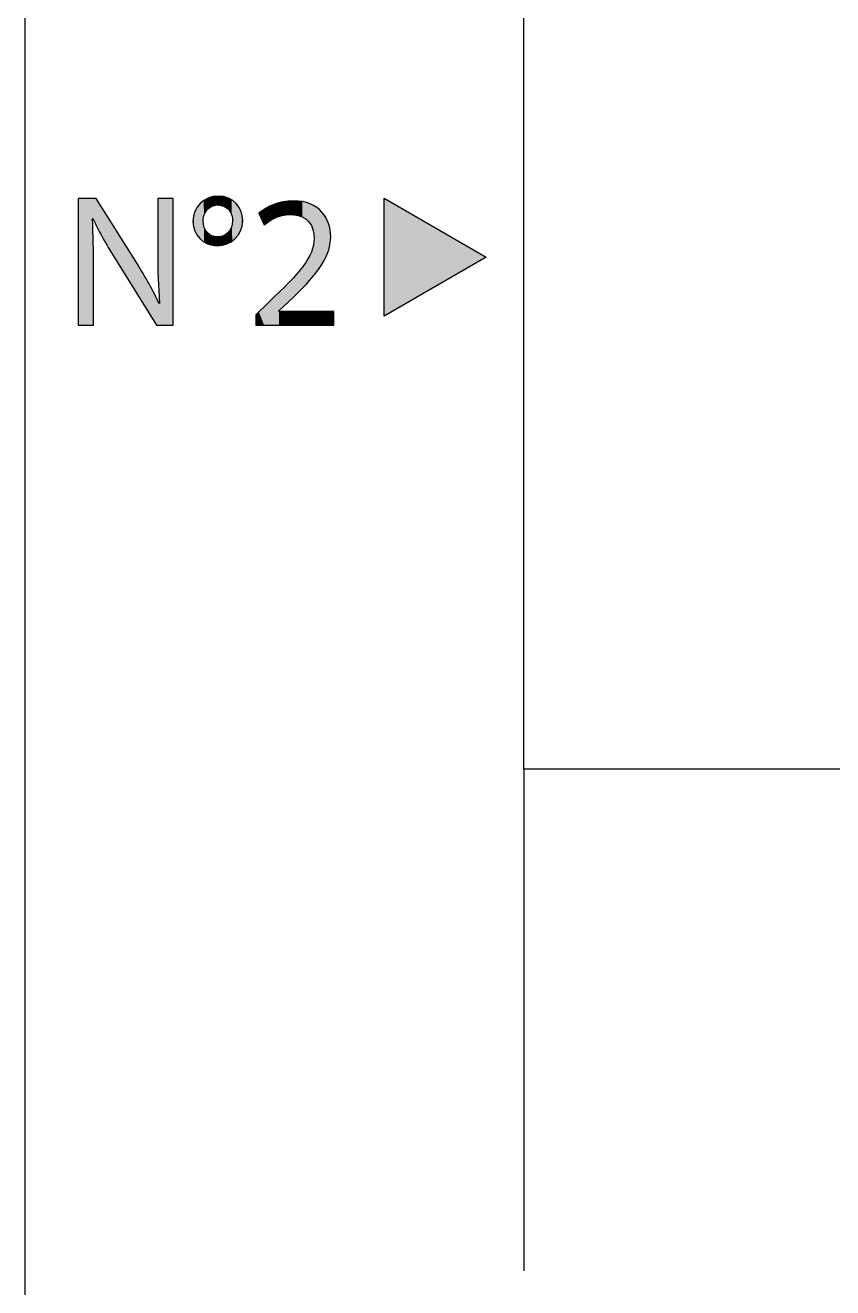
# Model space of a CAD drawing. Extents: x 0 to 360, y -268 to 0.
# Drawn here: x 163.05 to 175.93, y -180.27 to -160.13 of the extents above; entities that cross this region are included whole.
import ezdxf

# ---------------------------------------------------------------- set-up
doc = ezdxf.new("R2010")
doc.units = 0
doc.layers.add('LAYER_1', color=7, linetype='CONTINUOUS')

# ---------------------------------------------------------------- blocks, each defined once
blk = doc.blocks.new('*U320')
at = {"layer": 'LAYER_1', "color": 250, "extrusion": (0, 0, -1)}
for points in [[(-163.891, -164.917), (-163.891, -162.896), (-164.119, -164.917)], [(-164.119, -164.917), (-163.891, -162.896), (-164.119, -162.896)], [(-164.119, -163.22), (-164.119, -162.896), (-164.128, -163.217)], [(-164.128, -163.217), (-164.119, -162.896), (-164.128, -162.896)], [(-164.133, -163.229), (-164.128, -162.896), (-164.133, -162.896)], [(-164.137, -163.236), (-164.133, -162.896), (-164.137, -162.896)], [(-164.179, -163.323), (-164.137, -162.896), (-164.179, -162.896)], [(-164.208, -163.383), (-164.179, -162.896), (-164.208, -162.943)], [(-164.299, -163.552), (-164.208, -162.943), (-164.299, -163.087)], [(-164.503, -163.892), (-164.299, -163.087), (-164.503, -163.41)], [(-165.168, -164.174), (-165.162, -162.896), (-165.168, -162.896)], [(-165.183, -164.423), (-165.168, -162.896), (-165.183, -162.896)], [(-165.192, -164.572), (-165.183, -162.896), (-165.192, -162.896)], [(-165.192, -164.917), (-165.192, -162.896), (-165.408, -164.917)], [(-165.408, -164.917), (-165.192, -162.896), (-165.408, -162.896)], [(-164.119, -164.917), (-164.119, -163.22), (-164.128, -164.917)], [(-164.128, -164.917), (-164.119, -163.22), (-164.128, -163.459)], [(-164.128, -164.917), (-164.128, -163.459), (-164.133, -164.917)], [(-164.133, -164.917), (-164.128, -163.459), (-164.133, -163.607)], [(-164.823, -164.404), (-164.503, -163.41), (-164.823, -163.919)], [(-164.133, -164.917), (-164.133, -163.607), (-164.137, -164.917)], [(-164.137, -164.917), (-164.133, -163.607), (-164.137, -164.054)], [(-165.023, -164.724), (-164.823, -163.919), (-165.023, -164.258)], [(-165.144, -164.917), (-165.023, -164.258), (-165.144, -164.498)], [(-165.144, -164.917), (-165.144, -164.498), (-165.162, -164.917)], [(-165.162, -164.917), (-165.144, -164.498), (-165.162, -164.534)], [(-165.162, -164.917), (-165.162, -164.534), (-165.168, -164.917)], [(-165.168, -164.917), (-165.162, -164.534), (-165.168, -164.546)], [(-165.168, -164.917), (-165.168, -164.546), (-165.183, -164.917)], [(-165.183, -164.917), (-165.168, -164.546), (-165.183, -164.575)], [(-165.183, -164.917), (-165.183, -164.575), (-165.192, -164.917)]]:
    blk.add_solid(points, dxfattribs=at)
at = {"layer": 'LAYER_1', "color": 250}
for points in [[(164.128, -163.217), (164.128, -162.896), (164.133, -163.229)], [(164.133, -163.229), (164.133, -162.896), (164.137, -163.236)], [(164.137, -163.236), (164.137, -162.896), (164.179, -163.323)], [(164.179, -163.323), (164.179, -162.896), (164.208, -163.383)], [(164.208, -163.383), (164.208, -162.943), (164.299, -163.552)], [(164.299, -163.552), (164.299, -163.087), (164.503, -163.892)], [(165.162, -163.742), (165.162, -162.896), (165.168, -164.174)], [(165.168, -164.174), (165.168, -162.896), (165.183, -164.423)], [(165.183, -164.423), (165.183, -162.896), (165.192, -164.572)], [(164.503, -163.892), (164.503, -163.41), (164.823, -164.404)], [(164.823, -164.404), (164.823, -163.919), (165.023, -164.724)], [(165.023, -164.724), (165.023, -164.258), (165.144, -164.917)], [(165.192, -164.917), (165.183, -164.575), (165.192, -164.572)]]:
    blk.add_solid(points, dxfattribs=at)
blk = doc.blocks.new('*U321')
at = {"layer": 'LAYER_1', "color": 250}
for points in [[(165.967, -163.059), (165.958, -162.895), (165.967, -162.891)], [(165.975, -163.051), (165.967, -162.891), (165.975, -162.888)], [(165.967, -163.058), (165.967, -162.891), (165.967, -162.891)], [(165.985, -163.043), (165.975, -162.888), (165.985, -162.885)], [(165.993, -163.038), (165.985, -162.885), (165.993, -162.882)], [(165.994, -163.037), (165.993, -162.882), (165.994, -162.881)], [(166.004, -163.031), (165.994, -162.881), (166.004, -162.878)], [(166.005, -163.031), (166.004, -162.878), (166.005, -162.878)], [(166.015, -163.024), (166.005, -162.878), (166.015, -162.875)], [(166.025, -163.02), (166.015, -162.875), (166.025, -162.873)], [(166.032, -163.017), (166.025, -162.873), (166.032, -162.871)], [(166.038, -163.015), (166.032, -162.871), (166.038, -162.87)], [(166.043, -163.013), (166.038, -162.87), (166.043, -162.868)], [(166.047, -163.012), (166.043, -162.868), (166.047, -162.868)], [(166.062, -163.007), (166.047, -162.868), (166.062, -162.865)], [(166.07, -163.006), (166.062, -162.865), (166.07, -162.864)], [(166.073, -163.005), (166.07, -162.864), (166.073, -162.864)], [(166.083, -163.004), (166.073, -162.864), (166.083, -162.862)], [(166.088, -163.003), (166.083, -162.862), (166.088, -162.862)], [(166.094, -163.002), (166.088, -162.862), (166.094, -162.862)], [(166.116, -163.001), (166.094, -162.862), (166.116, -162.861)], [(166.116, -163.001), (166.116, -162.861), (166.118, -163.001)], [(166.118, -163.001), (166.116, -162.861), (166.118, -162.861)], [(166.125, -163.002), (166.118, -162.861), (166.125, -162.86)], [(166.118, -163.001), (166.118, -162.861), (166.125, -163.002)], [(166.125, -163.002), (166.125, -162.86), (166.144, -163.003)], [(166.144, -163.003), (166.144, -162.861), (166.147, -163.003)], [(166.147, -163.003), (166.147, -162.861), (166.154, -163.004)], [(166.154, -163.004), (166.154, -162.862), (166.168, -163.006)], [(166.168, -163.006), (166.168, -162.862), (166.17, -163.007)], [(166.17, -163.007), (166.17, -162.862), (166.176, -163.008)], [(166.176, -163.008), (166.176, -162.863), (166.192, -163.012)], [(166.192, -163.012), (166.192, -162.866), (166.192, -163.012)], [(166.192, -163.012), (166.192, -162.866), (166.202, -163.015)], [(166.202, -163.015), (166.202, -162.867), (166.212, -163.019)], [(166.212, -163.019), (166.212, -162.869), (166.214, -163.02)], [(166.214, -163.02), (166.214, -162.869), (166.226, -163.025)], [(166.226, -163.025), (166.226, -162.872), (166.229, -163.027)], [(166.229, -163.027), (166.229, -162.873), (166.235, -163.03)], [(166.235, -163.03), (166.235, -162.874), (166.248, -163.037)], [(166.248, -163.037), (166.248, -162.878), (166.252, -163.04)], [(166.252, -163.04), (166.252, -162.879), (166.254, -163.042)], [(166.254, -163.042), (166.254, -162.88), (166.266, -163.05)], [(166.266, -163.05), (166.266, -162.884), (166.268, -163.052)], [(166.268, -163.052), (166.268, -162.885), (166.272, -163.056)], [(166.272, -163.056), (166.272, -162.886), (166.285, -163.068)], [(166.285, -163.068), (166.285, -162.891), (166.289, -163.072)], [(166.289, -163.072), (166.289, -162.892), (166.29, -163.073)], [(165.767, -163.448), (165.754, -163.105), (165.767, -163.077)], [(165.771, -163.455), (165.767, -163.077), (165.771, -163.069)], [(165.767, -163.448), (165.767, -163.077), (165.771, -163.455)], [(165.785, -163.48), (165.771, -163.069), (165.785, -163.044)], [(165.771, -163.455), (165.771, -163.069), (165.785, -163.48)], [(165.791, -163.487), (165.785, -163.044), (165.791, -163.036)], [(165.785, -163.48), (165.785, -163.044), (165.791, -163.487)], [(165.807, -163.51), (165.791, -163.036), (165.807, -163.014)], [(165.791, -163.487), (165.791, -163.036), (165.807, -163.51)], [(165.814, -163.517), (165.807, -163.014), (165.814, -163.005)], [(165.807, -163.51), (165.807, -163.014), (165.814, -163.517)], [(165.832, -163.537), (165.814, -163.005), (165.832, -162.985)], [(165.814, -163.517), (165.814, -163.005), (165.832, -163.537)], [(165.839, -163.545), (165.832, -162.985), (165.839, -162.976)], [(165.832, -163.537), (165.832, -162.985), (165.839, -163.545)], [(165.859, -163.562), (165.839, -162.976), (165.859, -162.959)], [(165.839, -163.545), (165.839, -162.976), (165.859, -163.562)], [(165.868, -163.569), (165.859, -162.959), (165.868, -162.95)], [(165.859, -163.562), (165.859, -162.959), (165.868, -163.569)], [(165.885, -163.582), (165.868, -162.95), (165.885, -162.938)], [(165.868, -163.569), (165.868, -162.95), (165.885, -163.582)], [(165.886, -163.25), (165.885, -162.938), (165.886, -162.937)], [(165.888, -163.217), (165.886, -162.937), (165.888, -162.935)], [(165.889, -163.216), (165.888, -162.935), (165.889, -162.935)], [(165.895, -163.189), (165.889, -162.935), (165.895, -162.93)], [(165.889, -163.213), (165.889, -162.935), (165.889, -162.935)], [(165.899, -163.172), (165.895, -162.93), (165.899, -162.928)], [(165.902, -163.162), (165.899, -162.927), (165.902, -162.925)], [(165.899, -163.17), (165.899, -162.928), (165.899, -162.927)], [(165.912, -163.139), (165.902, -162.925), (165.912, -162.92)], [(165.917, -163.125), (165.912, -162.92), (165.917, -162.916)], [(165.921, -163.119), (165.917, -162.916), (165.921, -162.914)], [(165.923, -163.115), (165.921, -162.914), (165.923, -162.913)], [(165.929, -163.104), (165.923, -162.913), (165.929, -162.909)], [(165.932, -163.101), (165.929, -162.909), (165.932, -162.908)], [(165.936, -163.094), (165.932, -162.908), (165.936, -162.906)], [(165.943, -163.085), (165.936, -162.906), (165.943, -162.903)], [(165.951, -163.075), (165.943, -162.903), (165.951, -162.899)], [(165.956, -163.07), (165.951, -162.899), (165.956, -162.897)], [(165.958, -163.067), (165.956, -162.897), (165.958, -162.895)], [(166.29, -163.073), (166.29, -162.893), (166.3, -163.085)], [(166.3, -163.085), (166.3, -162.898), (166.301, -163.086)], [(166.301, -163.086), (166.301, -162.898), (166.304, -163.09)], [(166.304, -163.09), (166.304, -162.899), (166.314, -163.105)], [(166.314, -163.105), (166.314, -162.904), (166.317, -163.11)], [(166.317, -163.11), (166.317, -162.906), (166.325, -163.123)], [(166.325, -163.123), (166.325, -162.91), (166.325, -163.125)], [(166.325, -163.125), (166.325, -162.91), (166.328, -163.132)], [(166.328, -163.132), (166.328, -162.912), (166.334, -163.145)], [(166.334, -163.145), (166.334, -162.915), (166.338, -163.156)], [(166.338, -163.156), (166.338, -162.918), (166.342, -163.167)], [(166.342, -163.167), (166.342, -162.921), (166.345, -163.18)], [(166.345, -163.18), (166.345, -162.923), (166.351, -163.205)], [(166.351, -163.205), (166.351, -162.926), (166.352, -163.211)], [(166.352, -163.211), (166.352, -162.927), (166.354, -163.238)], [(166.354, -163.238), (166.354, -162.928), (166.355, -163.253)], [(165.725, -163.304), (165.723, -163.265), (165.725, -163.227)], [(165.73, -163.342), (165.725, -163.223), (165.73, -163.187)], [(165.725, -163.306), (165.725, -163.227), (165.725, -163.223)], [(165.725, -163.306), (165.725, -163.223), (165.73, -163.342)], [(165.725, -163.304), (165.725, -163.227), (165.725, -163.306)], [(165.731, -163.345), (165.73, -163.187), (165.731, -163.181)], [(165.73, -163.342), (165.73, -163.187), (165.731, -163.345)], [(165.739, -163.379), (165.731, -163.181), (165.739, -163.149)], [(165.731, -163.345), (165.731, -163.181), (165.739, -163.379)], [(165.741, -163.383), (165.739, -163.149), (165.741, -163.142)], [(165.739, -163.379), (165.739, -163.149), (165.741, -163.383)], [(165.751, -163.414), (165.741, -163.142), (165.751, -163.112)], [(165.741, -163.383), (165.741, -163.142), (165.751, -163.414)], [(165.754, -163.42), (165.751, -163.112), (165.754, -163.105)], [(165.751, -163.414), (165.751, -163.112), (165.754, -163.42)], [(165.754, -163.42), (165.754, -163.105), (165.767, -163.448)], [(165.885, -163.582), (165.885, -163.265), (165.886, -163.583)], [(165.886, -163.583), (165.886, -163.291), (165.888, -163.585)], [(166.354, -163.574), (166.352, -163.296), (166.354, -163.28)], [(166.355, -163.574), (166.354, -163.28), (166.355, -163.253)], [(165.888, -163.585), (165.888, -163.309), (165.889, -163.585)], [(165.889, -163.585), (165.889, -163.31), (165.889, -163.585)], [(165.889, -163.585), (165.889, -163.315), (165.895, -163.589)], [(165.895, -163.589), (165.895, -163.339), (165.899, -163.591)], [(165.899, -163.591), (165.899, -163.351), (165.899, -163.592)], [(165.899, -163.592), (165.899, -163.353), (165.902, -163.593)], [(165.902, -163.593), (165.902, -163.362), (165.912, -163.599)], [(165.912, -163.599), (165.912, -163.383), (165.917, -163.603)], [(165.917, -163.603), (165.917, -163.393), (165.921, -163.605)], [(165.921, -163.605), (165.921, -163.399), (165.923, -163.606)], [(165.923, -163.606), (165.923, -163.404), (165.929, -163.609)], [(165.929, -163.609), (165.929, -163.412), (165.932, -163.61)], [(165.932, -163.61), (165.932, -163.416), (165.936, -163.612)], [(165.936, -163.612), (165.936, -163.422), (165.943, -163.615)], [(165.943, -163.615), (165.943, -163.43), (165.951, -163.619)], [(165.951, -163.619), (165.951, -163.44), (165.956, -163.621)], [(165.956, -163.621), (165.956, -163.444), (165.958, -163.622)], [(165.958, -163.622), (165.958, -163.447), (165.967, -163.625)], [(165.967, -163.625), (165.967, -163.455), (165.967, -163.625)], [(165.967, -163.625), (165.967, -163.456), (165.975, -163.628)], [(165.975, -163.628), (165.975, -163.462), (165.985, -163.632)], [(165.985, -163.632), (165.985, -163.47), (165.993, -163.634)], [(165.993, -163.634), (165.993, -163.474), (165.994, -163.635)], [(165.994, -163.635), (165.994, -163.475), (166.004, -163.637)], [(166.004, -163.637), (166.004, -163.481), (166.005, -163.637)], [(166.005, -163.637), (166.005, -163.482), (166.015, -163.64)], [(166.015, -163.64), (166.015, -163.487), (166.025, -163.642)], [(166.025, -163.642), (166.025, -163.492), (166.032, -163.644)], [(166.032, -163.644), (166.032, -163.494), (166.038, -163.645)], [(166.202, -163.642), (166.192, -163.499), (166.202, -163.496)], [(166.212, -163.64), (166.202, -163.496), (166.212, -163.492)], [(166.214, -163.64), (166.212, -163.492), (166.214, -163.491)], [(166.226, -163.636), (166.214, -163.491), (166.226, -163.485)], [(166.229, -163.636), (166.226, -163.485), (166.229, -163.483)], [(166.235, -163.634), (166.229, -163.483), (166.235, -163.481)], [(166.248, -163.629), (166.235, -163.481), (166.248, -163.472)], [(166.252, -163.628), (166.248, -163.472), (166.252, -163.469)], [(166.254, -163.627), (166.252, -163.469), (166.254, -163.468)], [(166.266, -163.623), (166.254, -163.468), (166.266, -163.459)], [(166.268, -163.622), (166.266, -163.459), (166.268, -163.457)], [(166.272, -163.62), (166.268, -163.457), (166.272, -163.454)], [(166.285, -163.614), (166.272, -163.454), (166.285, -163.44)], [(166.289, -163.613), (166.285, -163.44), (166.289, -163.437)], [(166.29, -163.613), (166.289, -163.437), (166.29, -163.436)], [(166.3, -163.608), (166.29, -163.436), (166.3, -163.423)], [(166.301, -163.608), (166.3, -163.423), (166.301, -163.422)], [(166.304, -163.606), (166.301, -163.422), (166.304, -163.419)], [(166.314, -163.6), (166.304, -163.419), (166.314, -163.403)], [(166.317, -163.598), (166.314, -163.403), (166.317, -163.399)], [(166.325, -163.594), (166.317, -163.399), (166.325, -163.385)], [(166.328, -163.592), (166.325, -163.383), (166.328, -163.378)], [(166.325, -163.594), (166.325, -163.385), (166.325, -163.383)], [(166.334, -163.589), (166.328, -163.378), (166.334, -163.365)], [(166.338, -163.586), (166.334, -163.365), (166.338, -163.355)], [(166.342, -163.583), (166.338, -163.355), (166.342, -163.341)], [(166.345, -163.581), (166.342, -163.341), (166.345, -163.332)], [(166.351, -163.577), (166.345, -163.332), (166.351, -163.306)], [(166.352, -163.576), (166.351, -163.306), (166.352, -163.296)], [(166.038, -163.645), (166.038, -163.497), (166.043, -163.646)], [(166.043, -163.646), (166.043, -163.499), (166.047, -163.646)], [(166.047, -163.646), (166.047, -163.5), (166.062, -163.648)], [(166.062, -163.648), (166.062, -163.504), (166.07, -163.65)], [(166.07, -163.65), (166.07, -163.506), (166.073, -163.65)], [(166.073, -163.65), (166.073, -163.507), (166.083, -163.65)], [(166.083, -163.65), (166.083, -163.508), (166.088, -163.651)], [(166.088, -163.651), (166.088, -163.509), (166.094, -163.651)], [(166.094, -163.651), (166.094, -163.51), (166.116, -163.652)], [(166.125, -163.652), (166.118, -163.511), (166.125, -163.511)], [(166.144, -163.651), (166.125, -163.511), (166.144, -163.51)], [(166.147, -163.651), (166.144, -163.51), (166.147, -163.509)], [(166.154, -163.65), (166.147, -163.509), (166.154, -163.508)], [(166.168, -163.648), (166.154, -163.508), (166.168, -163.506)], [(166.17, -163.648), (166.168, -163.506), (166.17, -163.506)], [(166.176, -163.647), (166.17, -163.506), (166.176, -163.504)], [(166.192, -163.645), (166.176, -163.504), (166.192, -163.5)], [(166.192, -163.645), (166.192, -163.5), (166.192, -163.499)]]:
    blk.add_solid(points, dxfattribs=at)
at = {"layer": 'LAYER_1', "color": 250, "extrusion": (0, 0, -1)}
for points in [[(-165.967, -163.059), (-165.967, -162.891), (-165.967, -163.058)], [(-165.967, -163.058), (-165.967, -162.891), (-165.975, -163.051)], [(-165.975, -163.051), (-165.975, -162.888), (-165.985, -163.043)], [(-165.985, -163.043), (-165.985, -162.885), (-165.993, -163.038)], [(-165.993, -163.038), (-165.993, -162.882), (-165.994, -163.037)], [(-165.994, -163.037), (-165.994, -162.881), (-166.004, -163.031)], [(-166.004, -163.031), (-166.004, -162.878), (-166.005, -163.031)], [(-166.005, -163.031), (-166.005, -162.878), (-166.015, -163.024)], [(-166.015, -163.024), (-166.015, -162.875), (-166.025, -163.02)], [(-166.025, -163.02), (-166.025, -162.873), (-166.032, -163.017)], [(-166.032, -163.017), (-166.032, -162.871), (-166.038, -163.015)], [(-166.038, -163.015), (-166.038, -162.87), (-166.043, -163.013)], [(-166.043, -163.013), (-166.043, -162.868), (-166.047, -163.012)], [(-166.047, -163.012), (-166.047, -162.868), (-166.062, -163.007)], [(-166.062, -163.007), (-166.062, -162.865), (-166.07, -163.006)], [(-166.07, -163.006), (-166.07, -162.864), (-166.073, -163.005)], [(-166.073, -163.005), (-166.073, -162.864), (-166.083, -163.004)], [(-166.083, -163.004), (-166.083, -162.862), (-166.088, -163.003)], [(-166.088, -163.003), (-166.088, -162.862), (-166.094, -163.002)], [(-166.094, -163.002), (-166.094, -162.862), (-166.116, -163.001)], [(-166.144, -163.003), (-166.125, -162.86), (-166.144, -162.861)], [(-166.147, -163.003), (-166.144, -162.861), (-166.147, -162.861)], [(-166.154, -163.004), (-166.147, -162.861), (-166.154, -162.862)], [(-166.168, -163.006), (-166.154, -162.862), (-166.168, -162.862)], [(-166.17, -163.007), (-166.168, -162.862), (-166.17, -162.862)], [(-166.176, -163.008), (-166.17, -162.862), (-166.176, -162.863)], [(-166.192, -163.012), (-166.176, -162.863), (-166.192, -162.866)], [(-166.192, -163.012), (-166.192, -162.866), (-166.192, -162.866)], [(-166.202, -163.015), (-166.192, -162.866), (-166.202, -162.867)], [(-166.212, -163.019), (-166.202, -162.867), (-166.212, -162.869)], [(-166.214, -163.02), (-166.212, -162.869), (-166.214, -162.869)], [(-166.226, -163.025), (-166.214, -162.869), (-166.226, -162.872)], [(-166.229, -163.027), (-166.226, -162.872), (-166.229, -162.873)], [(-166.235, -163.03), (-166.229, -162.873), (-166.235, -162.874)], [(-166.248, -163.037), (-166.235, -162.874), (-166.248, -162.878)], [(-166.252, -163.04), (-166.248, -162.878), (-166.252, -162.879)], [(-166.254, -163.042), (-166.252, -162.879), (-166.254, -162.88)], [(-166.266, -163.05), (-166.254, -162.88), (-166.266, -162.884)], [(-166.268, -163.052), (-166.266, -162.884), (-166.268, -162.885)], [(-166.272, -163.056), (-166.268, -162.885), (-166.272, -162.886)], [(-166.285, -163.068), (-166.272, -162.886), (-166.285, -162.891)], [(-166.289, -163.072), (-166.285, -162.891), (-166.289, -162.892)], [(-166.29, -163.073), (-166.289, -162.892), (-166.29, -162.893)], [(-165.885, -163.265), (-165.885, -162.938), (-165.886, -163.25)], [(-165.886, -163.25), (-165.886, -162.937), (-165.888, -163.217)], [(-165.888, -163.217), (-165.888, -162.935), (-165.889, -163.216)], [(-165.889, -163.216), (-165.889, -162.935), (-165.889, -163.213)], [(-165.889, -163.213), (-165.889, -162.935), (-165.895, -163.189)], [(-165.895, -163.189), (-165.895, -162.93), (-165.899, -163.172)], [(-165.899, -163.17), (-165.899, -162.927), (-165.902, -163.162)], [(-165.899, -163.172), (-165.899, -162.928), (-165.899, -163.17)], [(-165.902, -163.162), (-165.902, -162.925), (-165.912, -163.139)], [(-165.912, -163.139), (-165.912, -162.92), (-165.917, -163.125)], [(-165.917, -163.125), (-165.917, -162.916), (-165.921, -163.119)], [(-165.921, -163.119), (-165.921, -162.914), (-165.923, -163.115)], [(-165.923, -163.115), (-165.923, -162.913), (-165.929, -163.104)], [(-165.929, -163.104), (-165.929, -162.909), (-165.932, -163.101)], [(-165.932, -163.101), (-165.932, -162.908), (-165.936, -163.094)], [(-165.936, -163.094), (-165.936, -162.906), (-165.943, -163.085)], [(-165.943, -163.085), (-165.943, -162.903), (-165.951, -163.075)], [(-165.951, -163.075), (-165.951, -162.899), (-165.956, -163.07)], [(-165.956, -163.07), (-165.956, -162.897), (-165.958, -163.067)], [(-165.958, -163.067), (-165.958, -162.895), (-165.967, -163.059)], [(-166.3, -163.085), (-166.29, -162.893), (-166.3, -162.898)], [(-166.301, -163.086), (-166.3, -162.898), (-166.301, -162.898)], [(-166.304, -163.09), (-166.301, -162.898), (-166.304, -162.899)], [(-166.314, -163.105), (-166.304, -162.899), (-166.314, -162.904)], [(-166.317, -163.11), (-166.314, -162.904), (-166.317, -162.906)], [(-166.325, -163.123), (-166.317, -162.906), (-166.325, -162.91)], [(-166.325, -163.125), (-166.325, -162.91), (-166.325, -162.91)], [(-166.328, -163.132), (-166.325, -162.91), (-166.328, -162.912)], [(-166.334, -163.145), (-166.328, -162.912), (-166.334, -162.915)], [(-166.338, -163.156), (-166.334, -162.915), (-166.338, -162.918)], [(-166.342, -163.167), (-166.338, -162.918), (-166.342, -162.921)], [(-166.345, -163.18), (-166.342, -162.921), (-166.345, -162.923)], [(-166.351, -163.205), (-166.345, -162.923), (-166.351, -162.926)], [(-166.352, -163.211), (-166.351, -162.926), (-166.352, -162.927)], [(-166.354, -163.238), (-166.352, -162.927), (-166.354, -162.928)], [(-166.355, -163.253), (-166.354, -162.928), (-166.355, -162.929)], [(-166.355, -163.574), (-166.355, -162.929), (-166.357, -163.573)], [(-166.357, -163.573), (-166.355, -162.929), (-166.357, -162.93)], [(-166.357, -163.573), (-166.357, -162.93), (-166.365, -163.567)], [(-166.365, -163.567), (-166.357, -162.93), (-166.365, -162.936)], [(-166.365, -163.567), (-166.365, -162.936), (-166.386, -163.549)], [(-166.386, -163.549), (-166.365, -162.936), (-166.386, -162.953)], [(-166.386, -163.549), (-166.386, -162.953), (-166.394, -163.542)], [(-166.394, -163.542), (-166.386, -162.953), (-166.394, -162.96)], [(-166.394, -163.542), (-166.394, -162.96), (-166.413, -163.522)], [(-166.413, -163.522), (-166.394, -162.96), (-166.413, -162.979)], [(-166.413, -163.522), (-166.413, -162.979), (-166.421, -163.514)], [(-166.421, -163.514), (-166.413, -162.979), (-166.421, -162.988)], [(-166.421, -163.514), (-166.421, -162.988), (-166.437, -163.494)], [(-166.437, -163.494), (-166.421, -162.988), (-166.437, -163.007)], [(-166.437, -163.494), (-166.437, -163.007), (-166.445, -163.484)], [(-166.445, -163.484), (-166.437, -163.007), (-166.445, -163.018)], [(-166.445, -163.484), (-166.445, -163.018), (-166.458, -163.463)], [(-166.458, -163.463), (-166.445, -163.018), (-166.458, -163.037)], [(-166.458, -163.463), (-166.458, -163.037), (-166.466, -163.451)], [(-166.466, -163.451), (-166.458, -163.037), (-166.466, -163.051)], [(-166.466, -163.451), (-166.466, -163.051), (-166.476, -163.431)], [(-166.476, -163.431), (-166.466, -163.051), (-166.476, -163.069)], [(-166.476, -163.431), (-166.476, -163.069), (-166.484, -163.415)], [(-166.484, -163.415), (-166.476, -163.069), (-166.484, -163.087)], [(-166.484, -163.415), (-166.484, -163.087), (-166.491, -163.397)], [(-166.491, -163.397), (-166.484, -163.087), (-166.491, -163.103)], [(-165.886, -163.583), (-165.885, -163.265), (-165.886, -163.291)], [(-165.888, -163.585), (-165.886, -163.291), (-165.888, -163.309)], [(-166.354, -163.574), (-166.354, -163.28), (-166.355, -163.574)], [(-166.491, -163.397), (-166.491, -163.103), (-166.498, -163.377)], [(-166.498, -163.377), (-166.491, -163.103), (-166.498, -163.126)], [(-166.498, -163.377), (-166.498, -163.126), (-166.502, -163.361)], [(-166.502, -163.361), (-166.498, -163.126), (-166.502, -163.138)], [(-166.502, -163.361), (-166.502, -163.138), (-166.509, -163.337)], [(-166.509, -163.337), (-166.502, -163.138), (-166.509, -163.166)], [(-166.509, -163.337), (-166.509, -163.166), (-166.511, -163.324)], [(-166.511, -163.324), (-166.509, -163.166), (-166.511, -163.175)], [(-166.511, -163.324), (-166.511, -163.175), (-166.515, -163.295)], [(-166.515, -163.295), (-166.511, -163.175), (-166.515, -163.208)], [(-166.515, -163.295), (-166.515, -163.208), (-166.516, -163.284)], [(-166.516, -163.284), (-166.515, -163.208), (-166.516, -163.212)], [(-166.516, -163.284), (-166.516, -163.212), (-166.517, -163.25)], [(-165.889, -163.585), (-165.888, -163.309), (-165.889, -163.31)], [(-165.889, -163.585), (-165.889, -163.31), (-165.889, -163.315)], [(-165.895, -163.589), (-165.889, -163.315), (-165.895, -163.339)], [(-165.899, -163.591), (-165.895, -163.339), (-165.899, -163.351)], [(-165.899, -163.592), (-165.899, -163.351), (-165.899, -163.353)], [(-165.902, -163.593), (-165.899, -163.353), (-165.902, -163.362)], [(-165.912, -163.599), (-165.902, -163.362), (-165.912, -163.383)], [(-165.917, -163.603), (-165.912, -163.383), (-165.917, -163.393)], [(-165.921, -163.605), (-165.917, -163.393), (-165.921, -163.399)], [(-165.923, -163.606), (-165.921, -163.399), (-165.923, -163.404)], [(-165.929, -163.609), (-165.923, -163.404), (-165.929, -163.412)], [(-165.932, -163.61), (-165.929, -163.412), (-165.932, -163.416)], [(-165.936, -163.612), (-165.932, -163.416), (-165.936, -163.422)], [(-165.943, -163.615), (-165.936, -163.422), (-165.943, -163.43)], [(-165.951, -163.619), (-165.943, -163.43), (-165.951, -163.44)], [(-165.956, -163.621), (-165.951, -163.44), (-165.956, -163.444)], [(-165.958, -163.622), (-165.956, -163.444), (-165.958, -163.447)], [(-165.967, -163.625), (-165.958, -163.447), (-165.967, -163.455)], [(-165.967, -163.625), (-165.967, -163.455), (-165.967, -163.456)], [(-165.975, -163.628), (-165.967, -163.456), (-165.975, -163.462)], [(-165.985, -163.632), (-165.975, -163.462), (-165.985, -163.47)], [(-165.993, -163.634), (-165.985, -163.47), (-165.993, -163.474)], [(-165.994, -163.635), (-165.993, -163.474), (-165.994, -163.475)], [(-166.004, -163.637), (-165.994, -163.475), (-166.004, -163.481)], [(-166.005, -163.637), (-166.004, -163.481), (-166.005, -163.482)], [(-166.015, -163.64), (-166.005, -163.482), (-166.015, -163.487)], [(-166.025, -163.642), (-166.015, -163.487), (-166.025, -163.492)], [(-166.032, -163.644), (-166.025, -163.492), (-166.032, -163.494)], [(-166.038, -163.645), (-166.032, -163.494), (-166.038, -163.497)], [(-166.202, -163.642), (-166.202, -163.496), (-166.212, -163.64)], [(-166.212, -163.64), (-166.212, -163.492), (-166.214, -163.64)], [(-166.214, -163.64), (-166.214, -163.491), (-166.226, -163.636)], [(-166.226, -163.636), (-166.226, -163.485), (-166.229, -163.636)], [(-166.229, -163.636), (-166.229, -163.483), (-166.235, -163.634)], [(-166.235, -163.634), (-166.235, -163.481), (-166.248, -163.629)], [(-166.248, -163.629), (-166.248, -163.472), (-166.252, -163.628)], [(-166.252, -163.628), (-166.252, -163.469), (-166.254, -163.627)], [(-166.254, -163.627), (-166.254, -163.468), (-166.266, -163.623)], [(-166.266, -163.623), (-166.266, -163.459), (-166.268, -163.622)], [(-166.268, -163.622), (-166.268, -163.457), (-166.272, -163.62)], [(-166.272, -163.62), (-166.272, -163.454), (-166.285, -163.614)], [(-166.285, -163.614), (-166.285, -163.44), (-166.289, -163.613)], [(-166.289, -163.613), (-166.289, -163.437), (-166.29, -163.613)], [(-166.29, -163.613), (-166.29, -163.436), (-166.3, -163.608)], [(-166.3, -163.608), (-166.3, -163.423), (-166.301, -163.608)], [(-166.301, -163.608), (-166.301, -163.422), (-166.304, -163.606)], [(-166.304, -163.606), (-166.304, -163.419), (-166.314, -163.6)], [(-166.314, -163.6), (-166.314, -163.403), (-166.317, -163.598)], [(-166.317, -163.598), (-166.317, -163.399), (-166.325, -163.594)], [(-166.325, -163.594), (-166.325, -163.383), (-166.328, -163.592)], [(-166.325, -163.594), (-166.325, -163.385), (-166.325, -163.594)], [(-166.328, -163.592), (-166.328, -163.378), (-166.334, -163.589)], [(-166.334, -163.589), (-166.334, -163.365), (-166.338, -163.586)], [(-166.338, -163.586), (-166.338, -163.355), (-166.342, -163.583)], [(-166.342, -163.583), (-166.342, -163.341), (-166.345, -163.581)], [(-166.345, -163.581), (-166.345, -163.332), (-166.351, -163.577)], [(-166.351, -163.577), (-166.351, -163.306), (-166.352, -163.576)], [(-166.352, -163.576), (-166.352, -163.296), (-166.354, -163.574)], [(-166.043, -163.646), (-166.038, -163.497), (-166.043, -163.499)], [(-166.047, -163.646), (-166.043, -163.499), (-166.047, -163.5)], [(-166.062, -163.648), (-166.047, -163.5), (-166.062, -163.504)], [(-166.07, -163.65), (-166.062, -163.504), (-166.07, -163.506)], [(-166.073, -163.65), (-166.07, -163.506), (-166.073, -163.507)], [(-166.083, -163.65), (-166.073, -163.507), (-166.083, -163.508)], [(-166.088, -163.651), (-166.083, -163.508), (-166.088, -163.509)], [(-166.094, -163.651), (-166.088, -163.509), (-166.094, -163.51)], [(-166.116, -163.652), (-166.094, -163.51), (-166.116, -163.511)], [(-166.116, -163.652), (-166.116, -163.511), (-166.118, -163.652)], [(-166.118, -163.652), (-166.116, -163.511), (-166.118, -163.511)], [(-166.118, -163.652), (-166.118, -163.511), (-166.125, -163.652)], [(-166.125, -163.652), (-166.125, -163.511), (-166.144, -163.651)], [(-166.144, -163.651), (-166.144, -163.51), (-166.147, -163.651)], [(-166.147, -163.651), (-166.147, -163.509), (-166.154, -163.65)], [(-166.154, -163.65), (-166.154, -163.508), (-166.168, -163.648)], [(-166.168, -163.648), (-166.168, -163.506), (-166.17, -163.648)], [(-166.17, -163.648), (-166.17, -163.506), (-166.176, -163.647)], [(-166.176, -163.647), (-166.176, -163.504), (-166.192, -163.645)], [(-166.192, -163.645), (-166.192, -163.499), (-166.202, -163.642)], [(-166.192, -163.645), (-166.192, -163.5), (-166.192, -163.645)]]:
    blk.add_solid(points, dxfattribs=at)
blk = doc.blocks.new('*U322')
at = {"layer": 'LAYER_1', "color": 250}
for points in [[(166.859, -163.319), (166.775, -163.133), (166.859, -163.074)], [(166.886, -163.3), (166.859, -163.074), (166.886, -163.055)], [(166.931, -163.266), (166.886, -163.055), (166.931, -163.033)], [(166.937, -163.262), (166.931, -163.033), (166.937, -163.031)], [(167.016, -163.218), (166.937, -163.031), (167.016, -162.993)], [(167.034, -163.209), (167.016, -162.993), (167.034, -162.988)], [(167.096, -163.187), (167.034, -162.988), (167.096, -162.97)], [(167.146, -163.169), (167.096, -162.97), (167.146, -162.955)], [(167.163, -163.167), (167.146, -162.955), (167.163, -162.951)], [(167.249, -163.157), (167.163, -162.951), (167.249, -162.942)], [(167.255, -163.156), (167.249, -162.942), (167.255, -162.942)], [(167.273, -163.154), (167.255, -162.942), (167.273, -162.94)], [(167.324, -163.158), (167.273, -162.94), (167.324, -162.935)], [(167.273, -163.154), (167.273, -162.94), (167.324, -163.158)], [(167.324, -163.158), (167.324, -162.935), (167.373, -163.162)], [(167.373, -163.162), (167.373, -162.94), (167.38, -163.164)], [(167.38, -163.164), (167.38, -162.94), (167.456, -163.186)], [(167.456, -163.186), (167.456, -162.947), (167.47, -163.194)], [(167.47, -163.194), (167.47, -162.948), (167.481, -163.2)], [(167.481, -163.2), (167.481, -162.951), (167.522, -163.223)], [(167.522, -163.223), (167.522, -162.963), (167.527, -163.227)], [(167.527, -163.227), (167.527, -162.965), (167.559, -163.256)], [(167.559, -163.256), (167.559, -162.974), (167.574, -163.27)], [(167.574, -163.27), (167.574, -162.979), (167.594, -163.301)], [(167.594, -163.301), (167.594, -162.985), (167.612, -163.328)], [(167.612, -163.328), (167.612, -162.994), (167.614, -163.331)], [(167.614, -163.331), (167.614, -162.995), (167.638, -163.392)], [(167.638, -163.392), (167.638, -163.008), (167.642, -163.412)], [(167.642, -163.412), (167.642, -163.011), (167.646, -163.432)], [(167.646, -163.432), (167.646, -163.013), (167.652, -163.462)], [(167.652, -163.462), (167.652, -163.016), (167.657, -163.535)], [(167.638, -164.143), (167.614, -163.752), (167.638, -163.671)], [(167.642, -164.138), (167.638, -163.671), (167.642, -163.657)], [(167.646, -164.133), (167.642, -163.657), (167.646, -163.644)], [(167.652, -164.125), (167.646, -163.644), (167.652, -163.581)], [(167.657, -164.119), (167.652, -163.581), (167.657, -163.535)], [(167.559, -164.233), (167.527, -163.908), (167.559, -163.862)], [(167.574, -164.215), (167.559, -163.862), (167.574, -163.831)], [(167.594, -164.192), (167.574, -163.831), (167.594, -163.79)], [(167.612, -164.172), (167.594, -163.79), (167.612, -163.754)], [(167.614, -164.171), (167.612, -163.754), (167.614, -163.752)], [(167.456, -164.34), (167.38, -164.101), (167.456, -164.008)], [(167.47, -164.326), (167.456, -164.008), (167.47, -163.99)], [(167.481, -164.315), (167.47, -163.99), (167.481, -163.977)], [(167.522, -164.273), (167.481, -163.977), (167.522, -163.916)], [(167.527, -164.269), (167.522, -163.916), (167.527, -163.908)], [(167.249, -164.548), (167.163, -164.326), (167.249, -164.242)], [(167.255, -164.543), (167.249, -164.242), (167.255, -164.237)], [(167.273, -164.524), (167.255, -164.237), (167.273, -164.217)], [(167.324, -164.473), (167.273, -164.217), (167.324, -164.161)], [(167.373, -164.424), (167.324, -164.161), (167.373, -164.108)], [(167.38, -164.417), (167.373, -164.108), (167.38, -164.101)], [(167.016, -164.917), (166.937, -164.549), (167.016, -164.471)], [(167.034, -164.917), (167.016, -164.471), (167.034, -164.454)], [(167.096, -164.917), (167.034, -164.454), (167.096, -164.393)], [(167.146, -164.645), (167.096, -164.393), (167.146, -164.343)], [(167.163, -164.629), (167.146, -164.343), (167.163, -164.326)], [(166.859, -164.917), (166.775, -164.706), (166.859, -164.624)], [(166.886, -164.917), (166.859, -164.624), (166.886, -164.599)], [(166.931, -164.917), (166.886, -164.599), (166.931, -164.554)], [(166.937, -164.917), (166.931, -164.554), (166.937, -164.549)], [(166.775, -164.917), (166.724, -164.755), (166.775, -164.706)]]:
    blk.add_solid(points, dxfattribs=at)
at = {"layer": 'LAYER_1', "color": 250, "extrusion": (0, 0, -1)}
for points in [[(-166.859, -163.319), (-166.859, -163.074), (-166.886, -163.3)], [(-166.886, -163.3), (-166.886, -163.055), (-166.931, -163.266)], [(-166.931, -163.266), (-166.931, -163.033), (-166.937, -163.262)], [(-166.937, -163.262), (-166.937, -163.031), (-167.016, -163.218)], [(-167.016, -163.218), (-167.016, -162.993), (-167.034, -163.209)], [(-167.034, -163.209), (-167.034, -162.988), (-167.096, -163.187)], [(-167.096, -163.187), (-167.096, -162.97), (-167.146, -163.169)], [(-167.146, -163.169), (-167.146, -162.955), (-167.163, -163.167)], [(-167.163, -163.167), (-167.163, -162.951), (-167.249, -163.157)], [(-167.249, -163.157), (-167.249, -162.942), (-167.255, -163.156)], [(-167.255, -163.156), (-167.255, -162.942), (-167.273, -163.154)], [(-167.373, -163.162), (-167.324, -162.935), (-167.373, -162.94)], [(-167.38, -163.164), (-167.373, -162.94), (-167.38, -162.94)], [(-167.456, -163.186), (-167.38, -162.94), (-167.456, -162.947)], [(-167.47, -163.194), (-167.456, -162.947), (-167.47, -162.948)], [(-167.481, -163.2), (-167.47, -162.948), (-167.481, -162.951)], [(-167.522, -163.223), (-167.481, -162.951), (-167.522, -162.963)], [(-167.527, -163.227), (-167.522, -162.963), (-167.527, -162.965)], [(-167.559, -163.256), (-167.527, -162.965), (-167.559, -162.974)], [(-167.574, -163.27), (-167.559, -162.974), (-167.574, -162.979)], [(-167.594, -163.301), (-167.574, -162.979), (-167.594, -162.985)], [(-167.612, -163.328), (-167.594, -162.985), (-167.612, -162.994)], [(-167.614, -163.331), (-167.612, -162.994), (-167.614, -162.995)], [(-167.638, -163.392), (-167.614, -162.995), (-167.638, -163.008)], [(-167.642, -163.412), (-167.638, -163.008), (-167.642, -163.011)], [(-167.646, -163.432), (-167.642, -163.011), (-167.646, -163.013)], [(-167.652, -163.462), (-167.646, -163.013), (-167.652, -163.016)], [(-167.657, -163.535), (-167.652, -163.016), (-167.657, -163.019)], [(-167.657, -164.119), (-167.657, -163.019), (-167.697, -164.066)], [(-167.697, -164.066), (-167.657, -163.019), (-167.697, -163.041)], [(-167.697, -164.066), (-167.697, -163.041), (-167.739, -164.012)], [(-167.739, -164.012), (-167.697, -163.041), (-167.739, -163.078)], [(-167.739, -164.012), (-167.739, -163.078), (-167.78, -163.946)], [(-167.78, -163.946), (-167.739, -163.078), (-167.78, -163.114)], [(-167.78, -163.946), (-167.78, -163.114), (-167.817, -163.887)], [(-167.817, -163.887), (-167.78, -163.114), (-167.817, -163.164)], [(-167.817, -163.887), (-167.817, -163.164), (-167.843, -163.83)], [(-167.843, -163.83), (-167.817, -163.164), (-167.843, -163.2)], [(-167.843, -163.83), (-167.843, -163.2), (-167.874, -163.762)], [(-167.874, -163.762), (-167.843, -163.2), (-167.874, -163.267)], [(-167.874, -163.762), (-167.874, -163.267), (-167.887, -163.715)], [(-167.887, -163.715), (-167.874, -163.267), (-167.887, -163.296)], [(-167.887, -163.715), (-167.887, -163.296), (-167.909, -163.634)], [(-167.909, -163.634), (-167.887, -163.296), (-167.909, -163.383)], [(-167.909, -163.634), (-167.909, -163.383), (-167.912, -163.595)], [(-167.912, -163.595), (-167.909, -163.383), (-167.912, -163.398)], [(-167.912, -163.595), (-167.912, -163.398), (-167.921, -163.502)], [(-167.638, -164.143), (-167.638, -163.671), (-167.642, -164.138)], [(-167.642, -164.138), (-167.642, -163.657), (-167.646, -164.133)], [(-167.646, -164.133), (-167.646, -163.644), (-167.652, -164.125)], [(-167.652, -164.125), (-167.652, -163.581), (-167.657, -164.119)], [(-167.559, -164.233), (-167.559, -163.862), (-167.574, -164.215)], [(-167.574, -164.215), (-167.574, -163.831), (-167.594, -164.192)], [(-167.594, -164.192), (-167.594, -163.79), (-167.612, -164.172)], [(-167.612, -164.172), (-167.612, -163.754), (-167.614, -164.171)], [(-167.614, -164.171), (-167.614, -163.752), (-167.638, -164.143)], [(-167.456, -164.34), (-167.456, -164.008), (-167.47, -164.326)], [(-167.47, -164.326), (-167.47, -163.99), (-167.481, -164.315)], [(-167.481, -164.315), (-167.481, -163.977), (-167.522, -164.273)], [(-167.522, -164.273), (-167.522, -163.916), (-167.527, -164.269)], [(-167.527, -164.269), (-167.527, -163.908), (-167.559, -164.233)], [(-167.249, -164.548), (-167.249, -164.242), (-167.255, -164.543)], [(-167.255, -164.543), (-167.255, -164.237), (-167.273, -164.524)], [(-167.273, -164.524), (-167.273, -164.217), (-167.324, -164.473)], [(-167.324, -164.473), (-167.324, -164.161), (-167.373, -164.424)], [(-167.373, -164.424), (-167.373, -164.108), (-167.38, -164.417)], [(-167.38, -164.417), (-167.38, -164.101), (-167.456, -164.34)], [(-167.016, -164.917), (-167.016, -164.471), (-167.034, -164.917)], [(-167.034, -164.917), (-167.034, -164.454), (-167.096, -164.917)], [(-167.096, -164.692), (-167.096, -164.393), (-167.146, -164.645)], [(-167.146, -164.645), (-167.146, -164.343), (-167.163, -164.629)], [(-167.163, -164.629), (-167.163, -164.326), (-167.249, -164.548)], [(-166.859, -164.917), (-166.859, -164.624), (-166.886, -164.917)], [(-166.886, -164.917), (-166.886, -164.599), (-166.931, -164.917)], [(-166.931, -164.917), (-166.931, -164.554), (-166.937, -164.917)], [(-166.937, -164.917), (-166.937, -164.549), (-167.016, -164.917)], [(-167.096, -164.917), (-167.096, -164.698), (-167.146, -164.917)], [(-167.146, -164.917), (-167.096, -164.698), (-167.146, -164.698)], [(-167.146, -164.917), (-167.146, -164.698), (-167.163, -164.917)], [(-167.163, -164.917), (-167.146, -164.698), (-167.163, -164.698)], [(-167.163, -164.917), (-167.163, -164.698), (-167.249, -164.917)], [(-167.249, -164.917), (-167.163, -164.698), (-167.249, -164.698)], [(-167.249, -164.917), (-167.249, -164.698), (-167.255, -164.917)], [(-167.255, -164.917), (-167.249, -164.698), (-167.255, -164.698)], [(-167.255, -164.917), (-167.255, -164.698), (-167.273, -164.917)], [(-167.273, -164.917), (-167.255, -164.698), (-167.273, -164.698)], [(-167.273, -164.917), (-167.273, -164.698), (-167.324, -164.917)], [(-167.324, -164.917), (-167.273, -164.698), (-167.324, -164.698)], [(-167.324, -164.917), (-167.324, -164.698), (-167.373, -164.917)], [(-167.373, -164.917), (-167.324, -164.698), (-167.373, -164.698)], [(-167.373, -164.917), (-167.373, -164.698), (-167.38, -164.917)], [(-167.38, -164.917), (-167.373, -164.698), (-167.38, -164.698)], [(-167.38, -164.917), (-167.38, -164.698), (-167.456, -164.917)], [(-167.456, -164.917), (-167.38, -164.698), (-167.456, -164.698)], [(-167.456, -164.917), (-167.456, -164.698), (-167.47, -164.917)], [(-167.47, -164.917), (-167.456, -164.698), (-167.47, -164.698)], [(-167.47, -164.917), (-167.47, -164.698), (-167.481, -164.917)], [(-167.481, -164.917), (-167.47, -164.698), (-167.481, -164.698)], [(-167.481, -164.917), (-167.481, -164.698), (-167.522, -164.917)], [(-167.522, -164.917), (-167.481, -164.698), (-167.522, -164.698)], [(-167.522, -164.917), (-167.522, -164.698), (-167.527, -164.917)], [(-167.527, -164.917), (-167.522, -164.698), (-167.527, -164.698)], [(-167.527, -164.917), (-167.527, -164.698), (-167.559, -164.917)], [(-167.559, -164.917), (-167.527, -164.698), (-167.559, -164.698)], [(-167.559, -164.917), (-167.559, -164.698), (-167.574, -164.917)], [(-167.574, -164.917), (-167.559, -164.698), (-167.574, -164.698)], [(-167.574, -164.917), (-167.574, -164.698), (-167.594, -164.917)], [(-167.594, -164.917), (-167.574, -164.698), (-167.594, -164.698)], [(-167.594, -164.917), (-167.594, -164.698), (-167.612, -164.917)], [(-167.612, -164.917), (-167.594, -164.698), (-167.612, -164.698)], [(-167.612, -164.917), (-167.612, -164.698), (-167.614, -164.917)], [(-167.614, -164.917), (-167.612, -164.698), (-167.614, -164.698)], [(-167.614, -164.917), (-167.614, -164.698), (-167.638, -164.917)], [(-167.638, -164.917), (-167.614, -164.698), (-167.638, -164.698)], [(-167.638, -164.917), (-167.638, -164.698), (-167.642, -164.917)], [(-167.642, -164.917), (-167.638, -164.698), (-167.642, -164.698)], [(-167.642, -164.917), (-167.642, -164.698), (-167.646, -164.917)], [(-167.646, -164.917), (-167.642, -164.698), (-167.646, -164.698)], [(-167.646, -164.917), (-167.646, -164.698), (-167.652, -164.917)], [(-167.652, -164.917), (-167.646, -164.698), (-167.652, -164.698)], [(-167.652, -164.917), (-167.652, -164.698), (-167.657, -164.917)], [(-167.657, -164.917), (-167.652, -164.698), (-167.657, -164.698)], [(-167.657, -164.917), (-167.657, -164.698), (-167.697, -164.917)], [(-167.697, -164.917), (-167.657, -164.698), (-167.697, -164.698)], [(-167.697, -164.917), (-167.697, -164.698), (-167.739, -164.917)], [(-167.739, -164.917), (-167.697, -164.698), (-167.739, -164.698)], [(-167.739, -164.917), (-167.739, -164.698), (-167.78, -164.917)], [(-167.78, -164.917), (-167.739, -164.698), (-167.78, -164.698)], [(-167.78, -164.917), (-167.78, -164.698), (-167.817, -164.917)], [(-167.817, -164.917), (-167.78, -164.698), (-167.817, -164.698)], [(-167.817, -164.917), (-167.817, -164.698), (-167.843, -164.917)], [(-167.843, -164.917), (-167.817, -164.698), (-167.843, -164.698)], [(-167.843, -164.917), (-167.843, -164.698), (-167.874, -164.917)], [(-167.874, -164.917), (-167.843, -164.698), (-167.874, -164.698)], [(-167.874, -164.917), (-167.874, -164.698), (-167.887, -164.917)], [(-167.887, -164.917), (-167.874, -164.698), (-167.887, -164.698)], [(-167.887, -164.917), (-167.887, -164.698), (-167.909, -164.917)], [(-167.909, -164.917), (-167.887, -164.698), (-167.909, -164.698)], [(-167.909, -164.917), (-167.909, -164.698), (-167.912, -164.917)], [(-167.912, -164.917), (-167.909, -164.698), (-167.912, -164.698)], [(-167.912, -164.917), (-167.912, -164.698), (-167.921, -164.917)], [(-167.921, -164.917), (-167.912, -164.698), (-167.921, -164.698)], [(-167.921, -164.917), (-167.921, -164.698), (-167.969, -164.917)], [(-167.969, -164.917), (-167.921, -164.698), (-167.969, -164.698)], [(-166.724, -164.917), (-166.724, -164.755), (-166.775, -164.917)], [(-166.775, -164.917), (-166.775, -164.706), (-166.859, -164.917)]]:
    blk.add_solid(points, dxfattribs=at)
blk = doc.blocks.new('*U323')
at = {"layer": 'LAYER_1', "color": 250, "extrusion": (0, 0, -1)}
blk.add_solid([(-168.776, -164.772), (-168.776, -162.895), (-170.402, -163.834)], dxfattribs=at)
blk = doc.blocks.new('BLOCK_38')
at = {"layer": 'LAYER_1'}
blk.add_lwpolyline([(168.776, -164.772), (168.776, -162.895), (170.402, -163.834), (168.776, -164.772)], dxfattribs=at)
for points, knots in [([(166.517, -163.25), (166.517, -163.493), (166.322, -163.652), (166.116, -163.652), (165.882, -163.652), (165.723, -163.475), (165.723, -163.265), (165.723, -163.034), (165.9, -162.86), (166.125, -162.86), (166.371, -162.86), (166.517, -163.046), (166.517, -163.25)], [0, 0, 0, 0, 1, 1, 1, 2, 2, 2, 3, 3, 3, 4, 4, 4, 4]), ([(163.891, -164.917), (163.891, -164.917), (163.891, -162.896), (163.891, -162.896), (163.891, -162.896), (164.179, -162.896), (164.179, -162.896), (164.179, -162.896), (164.823, -163.919), (164.823, -163.919), (164.97, -164.156), (165.09, -164.369), (165.183, -164.575), (165.183, -164.575), (165.192, -164.572), (165.192, -164.572), (165.168, -164.303), (165.162, -164.057), (165.162, -163.742), (165.162, -163.742), (165.162, -162.896), (165.162, -162.896), (165.162, -162.896), (165.408, -162.896), (165.408, -162.896), (165.408, -162.896), (165.408, -164.917), (165.408, -164.917), (165.408, -164.917), (165.144, -164.917), (165.144, -164.917), (165.144, -164.917), (164.503, -163.892), (164.503, -163.892), (164.361, -163.667), (164.226, -163.436), (164.128, -163.217), (164.128, -163.217), (164.119, -163.22), (164.119, -163.22), (164.134, -163.475), (164.137, -163.718), (164.137, -164.054), (164.137, -164.054), (164.137, -164.917), (164.137, -164.917), (164.137, -164.917), (163.891, -164.917), (163.891, -164.917)], [0, 0, 0, 0, 1, 1, 1, 2, 2, 2, 3, 3, 3, 4, 4, 4, 5, 5, 5, 6, 6, 6, 7, 7, 7, 8, 8, 8, 9, 9, 9, 10, 10, 10, 11, 11, 11, 12, 12, 12, 13, 13, 13, 14, 14, 14, 15, 15, 15, 16, 16, 16, 16]), ([(165.885, -163.265), (165.885, -163.403), (165.984, -163.511), (166.118, -163.511), (166.257, -163.511), (166.355, -163.4), (166.355, -163.253), (166.355, -163.142), (166.29, -163.001), (166.116, -163.001), (165.963, -163.001), (165.885, -163.136), (165.885, -163.265)], [0, 0, 0, 0, 1, 1, 1, 2, 2, 2, 3, 3, 3, 4, 4, 4, 4]), ([(166.724, -164.917), (166.724, -164.917), (166.724, -164.755), (166.724, -164.755), (166.724, -164.755), (166.931, -164.554), (166.931, -164.554), (167.429, -164.081), (167.657, -163.829), (167.657, -163.535), (167.657, -163.337), (167.564, -163.154), (167.273, -163.154), (167.096, -163.154), (166.949, -163.244), (166.859, -163.319), (166.859, -163.319), (166.775, -163.133), (166.775, -163.133), (166.907, -163.022), (167.102, -162.935), (167.324, -162.935), (167.744, -162.935), (167.921, -163.223), (167.921, -163.502), (167.921, -163.862), (167.66, -164.153), (167.249, -164.548), (167.249, -164.548), (167.096, -164.692), (167.096, -164.692), (167.096, -164.692), (167.096, -164.698), (167.096, -164.698), (167.096, -164.698), (167.969, -164.698), (167.969, -164.698), (167.969, -164.698), (167.969, -164.917), (167.969, -164.917), (167.969, -164.917), (166.724, -164.917), (166.724, -164.917)], [0, 0, 0, 0, 1, 1, 1, 2, 2, 2, 3, 3, 3, 4, 4, 4, 5, 5, 5, 6, 6, 6, 7, 7, 7, 8, 8, 8, 9, 9, 9, 10, 10, 10, 11, 11, 11, 12, 12, 12, 13, 13, 13, 14, 14, 14, 14])]:
    blk.add_open_spline(points, degree=3, knots=knots, dxfattribs=at)
at = {"layer": 'LAYER_1', "color": 250}
for name in ['*U321', '*U320', '*U322', '*U323']:
    blk.add_blockref(name, (0, 0), dxfattribs=at)
blk = doc.blocks.new('BLOCK_20')
at = {"layer": 'LAYER_1', "color": 250}
for points in [[(219, -196), (163.048, -196), (163.048, -140), (219, -140), (219, -196)], [(171, -156), (187, -156), (187, -172), (171, -172), (171, -156)], [(171, -172), (171, -180)]]:
    blk.add_lwpolyline(points, dxfattribs=at)
at = {"layer": 'LAYER_1'}
blk.add_blockref('BLOCK_38', (0, 0), dxfattribs=at)
blk = doc.blocks.new('BLOCK_17')
at = {"layer": 'LAYER_1'}
blk.add_blockref('BLOCK_20', (0, 0), dxfattribs=at)

msp = doc.modelspace()

# ---------------------------------------------------------------- block references
at = {"layer": 'LAYER_1'}
msp.add_blockref('BLOCK_17', (0, 0), dxfattribs=at)

doc.saveas('drawing.dxf')
